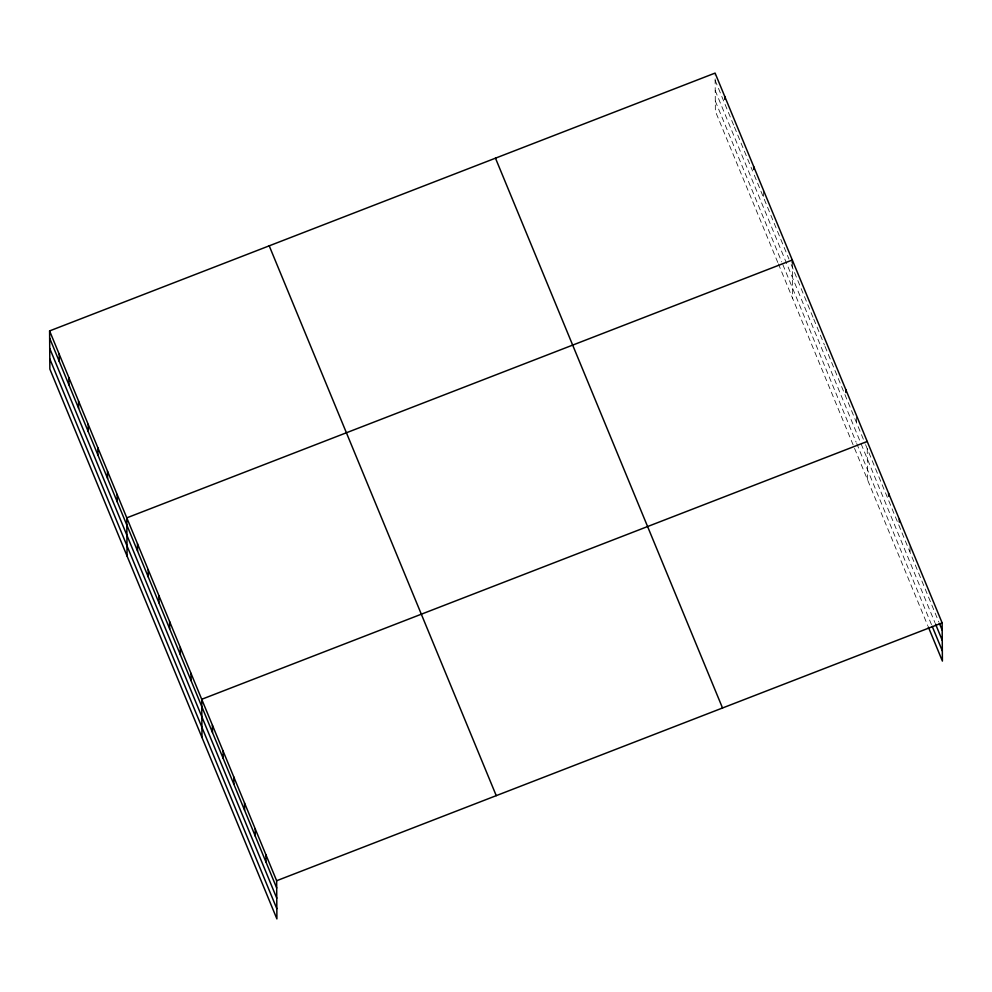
<?xml version="1.0" encoding="UTF-8"?>
<svg xmlns="http://www.w3.org/2000/svg" width="992" height="992" viewBox="0 0 992 992"><rect width="100%" height="100%" fill="white"/><g stroke="black" fill="none" stroke-linecap="round" stroke-linejoin="round"><path stroke-width="0.74" stroke-dasharray="4.96 3.72" d="M715.145 80.34L733.869 125.699M734.44 127.075L752.606 171.058M754.304 175.187L788.938 259.036M791.207 264.529L813.18 317.75M813.75 319.114L824.451 345.042M825.009 346.406L865.012 443.263M865.57 444.627L938.804 621.972M715.22 90.545L860.572 442.556M861.13 443.92L934.935 622.629M715.294 101.06L781.696 261.888M782.837 264.628L856.133 442.159M856.704 443.523L931.624 624.96M777.79 262.471L715.356 111.265L715.108 74.536M778.36 263.847L927.756 625.617M910.036 546.592L910.073 552.395M867.256 448.719L867.479 479.644M856.518 417L856.555 422.803M792.31 262.93L792.558 298.208M763.344 191.369L763.394 197.172"/><path stroke-width="1.49" d="M49.6 330.919L276.644 880.735L276.904 918.914L49.86 369.098L49.6 330.919L715.096 73.086L942.14 622.902L942.4 661.081L928.314 626.981M867.206 441.465L201.723 699.286L201.984 737.478M276.644 880.735L942.14 622.902M939.362 623.336L942.189 630.156M935.493 623.993L942.251 640.361M932.195 626.324L942.326 650.876M495.479 158.174L722.523 707.99M269.216 245.83L496.248 795.646M49.65 338.16L276.694 887.989M49.724 348.378L276.768 898.194M49.798 358.893L276.83 908.709M899.322 519.225L899.335 522.127M888.621 493.309L888.634 496.211M845.804 389.62L845.829 392.522M792.31 262.93L792.286 260.028L126.79 517.849L127.063 556.028M753.684 166.557L753.709 169.458M724.743 96.46L724.768 99.361M265.943 854.806L265.992 862.06M255.229 828.89L255.279 836.144M244.528 802.974L244.578 810.228M233.827 777.046L233.876 784.3M223.126 751.13L223.175 758.384M212.424 725.214L212.474 732.468M191.01 673.37L191.059 680.624M180.308 647.454L180.358 654.708M169.607 621.538L169.657 628.779M158.906 595.609L158.956 602.863M148.205 569.693L148.254 576.947M137.491 543.777L137.553 551.019M117.143 494.487L117.192 501.741M107.496 471.113L107.545 478.367M97.848 447.752L97.898 455.006M88.201 424.378L88.251 431.632M78.542 401.016L78.604 408.27M68.894 377.642L68.944 384.896M59.247 354.28L59.297 361.534"/></g></svg>
